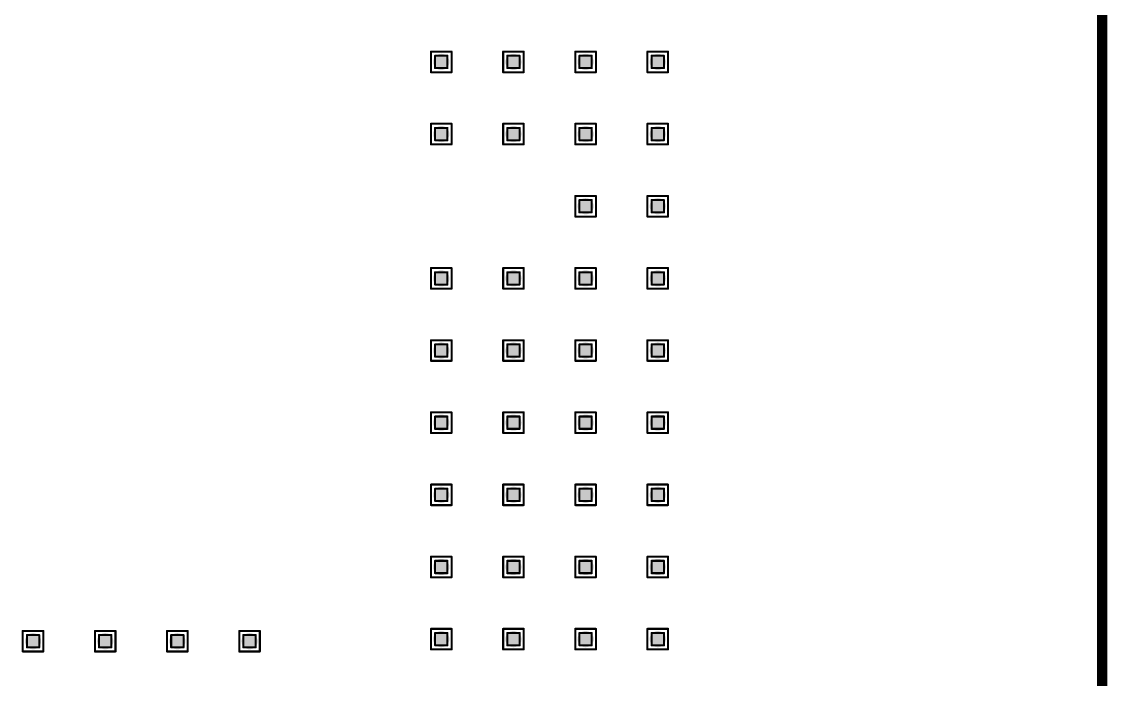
# Model space of a CAD drawing. Header units: millimetres. Extents: x -25 to 478, y -31 to 252.
# Drawn here: x 348.38 to 375.13, y 54.37 to 70.57 of the extents above; entities that cross this region are included whole.
import ezdxf

# ---------------------------------------------------------------- set-up
doc = ezdxf.new("R2010")
doc.units = ezdxf.units.MM
for name, color, linetype in [('DrillDrawing', 1, 'Continuous'), ('Mechanical1', 6, 'Continuous'), ('ViaHoleLayer', 16, 'Continuous')]:
    doc.layers.add(name, color=color, linetype=linetype)

msp = doc.modelspace()

# ---------------------------------------------------------------- hatches: boundary and pattern name
at = {"layer": 'ViaHoleLayer'}
h = msp.add_hatch(color=16, dxfattribs=at)
edge = h.paths.add_edge_path()
edge.add_arc((358.717, 69.582), 0.2, 0, 360)
h = msp.add_hatch(color=16, dxfattribs=at)
edge = h.paths.add_edge_path()
edge.add_arc((360.495, 69.582), 0.2, 0, 360)
h = msp.add_hatch(color=16, dxfattribs=at)
edge = h.paths.add_edge_path()
edge.add_arc((362.273, 69.582), 0.2, 0, 360)
h = msp.add_hatch(color=16, dxfattribs=at)
edge = h.paths.add_edge_path()
edge.add_arc((364.051, 69.582), 0.2, 0, 360)
h = msp.add_hatch(color=16, dxfattribs=at)
edge = h.paths.add_edge_path()
edge.add_arc((358.717, 67.804), 0.2, 0, 360)
h = msp.add_hatch(color=16, dxfattribs=at)
edge = h.paths.add_edge_path()
edge.add_arc((360.495, 67.804), 0.2, 0, 360)
h = msp.add_hatch(color=16, dxfattribs=at)
edge = h.paths.add_edge_path()
edge.add_arc((362.273, 67.804), 0.2, 0, 360)
h = msp.add_hatch(color=16, dxfattribs=at)
edge = h.paths.add_edge_path()
edge.add_arc((364.051, 67.804), 0.2, 0, 360)
h = msp.add_hatch(color=16, dxfattribs=at)
edge = h.paths.add_edge_path()
edge.add_arc((362.273, 66.026), 0.2, 0, 360)
h = msp.add_hatch(color=16, dxfattribs=at)
edge = h.paths.add_edge_path()
edge.add_arc((364.051, 66.026), 0.2, 0, 360)
h = msp.add_hatch(color=16, dxfattribs=at)
edge = h.paths.add_edge_path()
edge.add_arc((358.717, 64.248), 0.2, 0, 360)
h = msp.add_hatch(color=16, dxfattribs=at)
edge = h.paths.add_edge_path()
edge.add_arc((360.495, 64.248), 0.2, 0, 360)
h = msp.add_hatch(color=16, dxfattribs=at)
edge = h.paths.add_edge_path()
edge.add_arc((362.273, 64.248), 0.2, 0, 360)
h = msp.add_hatch(color=16, dxfattribs=at)
edge = h.paths.add_edge_path()
edge.add_arc((364.051, 64.248), 0.2, 0, 360)
h = msp.add_hatch(color=16, dxfattribs=at)
edge = h.paths.add_edge_path()
edge.add_arc((358.717, 62.47), 0.2, 0, 360)
h = msp.add_hatch(color=16, dxfattribs=at)
edge = h.paths.add_edge_path()
edge.add_arc((360.495, 62.47), 0.2, 0, 360)
h = msp.add_hatch(color=16, dxfattribs=at)
edge = h.paths.add_edge_path()
edge.add_arc((362.273, 62.47), 0.2, 0, 360)
h = msp.add_hatch(color=16, dxfattribs=at)
edge = h.paths.add_edge_path()
edge.add_arc((364.051, 62.47), 0.2, 0, 360)
h = msp.add_hatch(color=16, dxfattribs=at)
edge = h.paths.add_edge_path()
edge.add_arc((358.717, 60.692), 0.2, 0, 360)
h = msp.add_hatch(color=16, dxfattribs=at)
edge = h.paths.add_edge_path()
edge.add_arc((360.495, 60.692), 0.2, 0, 360)
h = msp.add_hatch(color=16, dxfattribs=at)
edge = h.paths.add_edge_path()
edge.add_arc((362.273, 60.692), 0.2, 0, 360)
h = msp.add_hatch(color=16, dxfattribs=at)
edge = h.paths.add_edge_path()
edge.add_arc((364.051, 60.692), 0.2, 0, 360)
h = msp.add_hatch(color=16, dxfattribs=at)
edge = h.paths.add_edge_path()
edge.add_arc((358.717, 58.914), 0.2, 0, 360)
h = msp.add_hatch(color=16, dxfattribs=at)
edge = h.paths.add_edge_path()
edge.add_arc((360.495, 58.914), 0.2, 0, 360)
h = msp.add_hatch(color=16, dxfattribs=at)
edge = h.paths.add_edge_path()
edge.add_arc((362.273, 58.914), 0.2, 0, 360)
h = msp.add_hatch(color=16, dxfattribs=at)
edge = h.paths.add_edge_path()
edge.add_arc((364.051, 58.914), 0.2, 0, 360)
h = msp.add_hatch(color=16, dxfattribs=at)
edge = h.paths.add_edge_path()
edge.add_arc((358.717, 57.136), 0.2, 0, 360)
h = msp.add_hatch(color=16, dxfattribs=at)
edge = h.paths.add_edge_path()
edge.add_arc((360.495, 57.136), 0.2, 0, 360)
h = msp.add_hatch(color=16, dxfattribs=at)
edge = h.paths.add_edge_path()
edge.add_arc((362.273, 57.136), 0.2, 0, 360)
h = msp.add_hatch(color=16, dxfattribs=at)
edge = h.paths.add_edge_path()
edge.add_arc((364.051, 57.136), 0.2, 0, 360)
h = msp.add_hatch(color=16, dxfattribs=at)
edge = h.paths.add_edge_path()
edge.add_arc((348.658, 55.307), 0.2, 0, 360)
h = msp.add_hatch(color=16, dxfattribs=at)
edge = h.paths.add_edge_path()
edge.add_arc((350.436, 55.307), 0.2, 0, 360)
h = msp.add_hatch(color=16, dxfattribs=at)
edge = h.paths.add_edge_path()
edge.add_arc((352.214, 55.307), 0.2, 0, 360)
h = msp.add_hatch(color=16, dxfattribs=at)
edge = h.paths.add_edge_path()
edge.add_arc((353.992, 55.307), 0.2, 0, 360)
h = msp.add_hatch(color=16, dxfattribs=at)
edge = h.paths.add_edge_path()
edge.add_arc((358.717, 55.358), 0.2, 0, 360)
h = msp.add_hatch(color=16, dxfattribs=at)
edge = h.paths.add_edge_path()
edge.add_arc((360.495, 55.358), 0.2, 0, 360)
h = msp.add_hatch(color=16, dxfattribs=at)
edge = h.paths.add_edge_path()
edge.add_arc((362.273, 55.358), 0.2, 0, 360)
h = msp.add_hatch(color=16, dxfattribs=at)
edge = h.paths.add_edge_path()
edge.add_arc((364.051, 55.358), 0.2, 0, 360)

# ---------------------------------------------------------------- linework, layer by layer
at = {"layer": 'DrillDrawing', "const_width": 0.0508}
for points in [[(358.463, 69.836), (358.971, 69.836)], [(358.463, 69.328), (358.463, 69.836)], [(358.971, 69.328), (358.971, 69.836)], [(360.241, 69.836), (360.749, 69.836)], [(360.241, 69.328), (360.241, 69.836)], [(360.749, 69.328), (360.749, 69.836)], [(362.019, 69.836), (362.527, 69.836)], [(362.019, 69.328), (362.019, 69.836)], [(362.527, 69.328), (362.527, 69.836)], [(363.797, 69.836), (364.305, 69.836)], [(363.797, 69.328), (363.797, 69.836)], [(364.305, 69.328), (364.305, 69.836)], [(358.564, 69.734), (358.869, 69.734)], [(358.564, 69.43), (358.564, 69.734)], [(358.869, 69.43), (358.869, 69.734)], [(360.342, 69.734), (360.647, 69.734)], [(360.342, 69.43), (360.342, 69.734)], [(360.647, 69.43), (360.647, 69.734)], [(362.12, 69.734), (362.425, 69.734)], [(362.12, 69.43), (362.12, 69.734)], [(362.425, 69.43), (362.425, 69.734)], [(363.898, 69.734), (364.203, 69.734)], [(363.898, 69.43), (363.898, 69.734)], [(364.203, 69.43), (364.203, 69.734)], [(358.463, 69.328), (358.971, 69.328)], [(358.564, 69.43), (358.869, 69.43)], [(360.241, 69.328), (360.749, 69.328)], [(360.342, 69.43), (360.647, 69.43)], [(362.019, 69.328), (362.527, 69.328)], [(362.12, 69.43), (362.425, 69.43)], [(363.797, 69.328), (364.305, 69.328)], [(363.898, 69.43), (364.203, 69.43)], [(358.463, 68.058), (358.971, 68.058)], [(358.463, 67.55), (358.463, 68.058)], [(358.564, 67.956), (358.869, 67.956)], [(358.564, 67.652), (358.564, 67.956)], [(358.869, 67.652), (358.869, 67.956)], [(358.971, 67.55), (358.971, 68.058)], [(360.241, 68.058), (360.749, 68.058)], [(360.241, 67.55), (360.241, 68.058)], [(360.342, 67.956), (360.647, 67.956)], [(360.342, 67.652), (360.342, 67.956)], [(360.647, 67.652), (360.647, 67.956)], [(360.749, 67.55), (360.749, 68.058)], [(362.019, 68.058), (362.527, 68.058)], [(362.019, 67.55), (362.019, 68.058)], [(362.12, 67.956), (362.425, 67.956)], [(362.12, 67.652), (362.12, 67.956)], [(362.425, 67.652), (362.425, 67.956)], [(362.527, 67.55), (362.527, 68.058)], [(363.797, 68.058), (364.305, 68.058)], [(363.797, 67.55), (363.797, 68.058)], [(363.898, 67.956), (364.203, 67.956)], [(363.898, 67.652), (363.898, 67.956)], [(364.203, 67.652), (364.203, 67.956)], [(364.305, 67.55), (364.305, 68.058)], [(358.564, 67.652), (358.869, 67.652)], [(360.342, 67.652), (360.647, 67.652)], [(362.12, 67.652), (362.425, 67.652)], [(363.898, 67.652), (364.203, 67.652)], [(358.463, 67.55), (358.971, 67.55)], [(360.241, 67.55), (360.749, 67.55)], [(362.019, 67.55), (362.527, 67.55)], [(363.797, 67.55), (364.305, 67.55)], [(362.019, 66.28), (362.527, 66.28)], [(362.019, 65.772), (362.019, 66.28)], [(362.12, 66.178), (362.425, 66.178)], [(362.12, 65.874), (362.12, 66.178)], [(362.425, 65.874), (362.425, 66.178)], [(362.527, 65.772), (362.527, 66.28)], [(363.797, 66.28), (364.305, 66.28)], [(363.797, 65.772), (363.797, 66.28)], [(363.898, 66.178), (364.203, 66.178)], [(363.898, 65.874), (363.898, 66.178)], [(364.203, 65.874), (364.203, 66.178)], [(364.305, 65.772), (364.305, 66.28)], [(362.12, 65.874), (362.425, 65.874)], [(363.898, 65.874), (364.203, 65.874)], [(362.019, 65.772), (362.527, 65.772)], [(363.797, 65.772), (364.305, 65.772)], [(358.463, 64.502), (358.971, 64.502)], [(358.463, 63.994), (358.463, 64.502)], [(358.971, 63.994), (358.971, 64.502)], [(360.241, 64.502), (360.749, 64.502)], [(360.241, 63.994), (360.241, 64.502)], [(360.749, 63.994), (360.749, 64.502)], [(362.019, 64.502), (362.527, 64.502)], [(362.019, 63.994), (362.019, 64.502)], [(362.527, 63.994), (362.527, 64.502)], [(363.797, 64.502), (364.305, 64.502)], [(363.797, 63.994), (363.797, 64.502)], [(364.305, 63.994), (364.305, 64.502)], [(358.564, 64.4), (358.869, 64.4)], [(358.564, 64.096), (358.564, 64.4)], [(358.869, 64.096), (358.869, 64.4)], [(360.342, 64.4), (360.647, 64.4)], [(360.342, 64.096), (360.342, 64.4)], [(360.647, 64.096), (360.647, 64.4)], [(362.12, 64.4), (362.425, 64.4)], [(362.12, 64.096), (362.12, 64.4)], [(362.425, 64.096), (362.425, 64.4)], [(363.898, 64.4), (364.203, 64.4)], [(363.898, 64.096), (363.898, 64.4)], [(364.203, 64.096), (364.203, 64.4)], [(358.463, 63.994), (358.971, 63.994)], [(358.564, 64.096), (358.869, 64.096)], [(360.241, 63.994), (360.749, 63.994)], [(360.342, 64.096), (360.647, 64.096)], [(362.019, 63.994), (362.527, 63.994)], [(362.12, 64.096), (362.425, 64.096)], [(363.797, 63.994), (364.305, 63.994)], [(363.898, 64.096), (364.203, 64.096)], [(358.463, 62.724), (358.971, 62.724)], [(358.463, 62.216), (358.463, 62.724)], [(358.564, 62.622), (358.869, 62.622)], [(358.564, 62.318), (358.564, 62.622)], [(358.869, 62.318), (358.869, 62.622)], [(358.971, 62.216), (358.971, 62.724)], [(360.241, 62.724), (360.749, 62.724)], [(360.241, 62.216), (360.241, 62.724)], [(360.342, 62.622), (360.647, 62.622)], [(360.342, 62.318), (360.342, 62.622)], [(360.647, 62.318), (360.647, 62.622)], [(360.749, 62.216), (360.749, 62.724)], [(362.019, 62.724), (362.527, 62.724)], [(362.019, 62.216), (362.019, 62.724)], [(362.12, 62.622), (362.425, 62.622)], [(362.12, 62.318), (362.12, 62.622)], [(362.425, 62.318), (362.425, 62.622)], [(362.527, 62.216), (362.527, 62.724)], [(363.797, 62.724), (364.305, 62.724)], [(363.797, 62.216), (363.797, 62.724)], [(363.898, 62.622), (364.203, 62.622)], [(363.898, 62.318), (363.898, 62.622)], [(364.203, 62.318), (364.203, 62.622)], [(364.305, 62.216), (364.305, 62.724)], [(358.564, 62.318), (358.869, 62.318)], [(360.342, 62.318), (360.647, 62.318)], [(362.12, 62.318), (362.425, 62.318)], [(363.898, 62.318), (364.203, 62.318)], [(358.463, 62.216), (358.971, 62.216)], [(360.241, 62.216), (360.749, 62.216)], [(362.019, 62.216), (362.527, 62.216)], [(363.797, 62.216), (364.305, 62.216)], [(358.463, 60.946), (358.971, 60.946)], [(358.463, 60.438), (358.463, 60.946)], [(358.564, 60.844), (358.869, 60.844)], [(358.564, 60.54), (358.564, 60.844)], [(358.869, 60.54), (358.869, 60.844)], [(358.971, 60.438), (358.971, 60.946)], [(360.241, 60.946), (360.749, 60.946)], [(360.241, 60.438), (360.241, 60.946)], [(360.342, 60.844), (360.647, 60.844)], [(360.342, 60.54), (360.342, 60.844)], [(360.647, 60.54), (360.647, 60.844)], [(360.749, 60.438), (360.749, 60.946)], [(362.019, 60.946), (362.527, 60.946)], [(362.019, 60.438), (362.019, 60.946)], [(362.12, 60.844), (362.425, 60.844)], [(362.12, 60.54), (362.12, 60.844)], [(362.425, 60.54), (362.425, 60.844)], [(362.527, 60.438), (362.527, 60.946)], [(363.797, 60.946), (364.305, 60.946)], [(363.797, 60.438), (363.797, 60.946)], [(363.898, 60.844), (364.203, 60.844)], [(363.898, 60.54), (363.898, 60.844)], [(364.203, 60.54), (364.203, 60.844)], [(364.305, 60.438), (364.305, 60.946)], [(358.463, 60.438), (358.971, 60.438)], [(358.564, 60.54), (358.869, 60.54)], [(360.241, 60.438), (360.749, 60.438)], [(360.342, 60.54), (360.647, 60.54)], [(362.019, 60.438), (362.527, 60.438)], [(362.12, 60.54), (362.425, 60.54)], [(363.797, 60.438), (364.305, 60.438)], [(363.898, 60.54), (364.203, 60.54)], [(358.463, 59.168), (358.971, 59.168)], [(358.463, 58.66), (358.463, 59.168)], [(358.971, 58.66), (358.971, 59.168)], [(360.241, 59.168), (360.749, 59.168)], [(360.241, 58.66), (360.241, 59.168)], [(360.749, 58.66), (360.749, 59.168)], [(362.019, 59.168), (362.527, 59.168)], [(362.019, 58.66), (362.019, 59.168)], [(362.527, 58.66), (362.527, 59.168)], [(363.797, 59.168), (364.305, 59.168)], [(363.797, 58.66), (363.797, 59.168)], [(364.305, 58.66), (364.305, 59.168)], [(358.564, 59.066), (358.869, 59.066)], [(358.564, 58.762), (358.564, 59.066)], [(358.869, 58.762), (358.869, 59.066)], [(360.342, 59.066), (360.647, 59.066)], [(360.342, 58.762), (360.342, 59.066)], [(360.647, 58.762), (360.647, 59.066)], [(362.12, 59.066), (362.425, 59.066)], [(362.12, 58.762), (362.12, 59.066)], [(362.425, 58.762), (362.425, 59.066)], [(363.898, 59.066), (364.203, 59.066)], [(363.898, 58.762), (363.898, 59.066)], [(364.203, 58.762), (364.203, 59.066)], [(358.463, 58.66), (358.971, 58.66)], [(358.564, 58.762), (358.869, 58.762)], [(360.241, 58.66), (360.749, 58.66)], [(360.342, 58.762), (360.647, 58.762)], [(362.019, 58.66), (362.527, 58.66)], [(362.12, 58.762), (362.425, 58.762)], [(363.797, 58.66), (364.305, 58.66)], [(363.898, 58.762), (364.203, 58.762)], [(358.463, 57.39), (358.971, 57.39)], [(358.463, 56.882), (358.463, 57.39)], [(358.564, 57.288), (358.869, 57.288)], [(358.564, 56.984), (358.564, 57.288)], [(358.869, 56.984), (358.869, 57.288)], [(358.971, 56.882), (358.971, 57.39)], [(360.241, 57.39), (360.749, 57.39)], [(360.241, 56.882), (360.241, 57.39)], [(360.342, 57.288), (360.647, 57.288)], [(360.342, 56.984), (360.342, 57.288)], [(360.647, 56.984), (360.647, 57.288)], [(360.749, 56.882), (360.749, 57.39)], [(362.019, 57.39), (362.527, 57.39)], [(362.019, 56.882), (362.019, 57.39)], [(362.12, 57.288), (362.425, 57.288)], [(362.12, 56.984), (362.12, 57.288)], [(362.425, 56.984), (362.425, 57.288)], [(362.527, 56.882), (362.527, 57.39)], [(363.797, 57.39), (364.305, 57.39)], [(363.797, 56.882), (363.797, 57.39)], [(363.898, 57.288), (364.203, 57.288)], [(363.898, 56.984), (363.898, 57.288)], [(364.203, 56.984), (364.203, 57.288)], [(364.305, 56.882), (364.305, 57.39)], [(358.564, 56.984), (358.869, 56.984)], [(360.342, 56.984), (360.647, 56.984)], [(362.12, 56.984), (362.425, 56.984)], [(363.898, 56.984), (364.203, 56.984)], [(358.463, 56.882), (358.971, 56.882)], [(360.241, 56.882), (360.749, 56.882)], [(362.019, 56.882), (362.527, 56.882)], [(363.797, 56.882), (364.305, 56.882)], [(358.463, 55.612), (358.971, 55.612)], [(358.463, 55.104), (358.463, 55.612)], [(358.971, 55.104), (358.971, 55.612)], [(360.241, 55.612), (360.749, 55.612)], [(360.241, 55.104), (360.241, 55.612)], [(360.749, 55.104), (360.749, 55.612)], [(362.019, 55.612), (362.527, 55.612)], [(362.019, 55.104), (362.019, 55.612)], [(362.527, 55.104), (362.527, 55.612)], [(363.797, 55.612), (364.305, 55.612)], [(363.797, 55.104), (363.797, 55.612)], [(364.305, 55.104), (364.305, 55.612)], [(348.404, 55.561), (348.912, 55.561)], [(348.404, 55.053), (348.404, 55.561)], [(348.506, 55.46), (348.811, 55.46)], [(348.506, 55.155), (348.506, 55.46)], [(348.811, 55.155), (348.811, 55.46)], [(348.912, 55.053), (348.912, 55.561)], [(350.182, 55.561), (350.69, 55.561)], [(350.182, 55.053), (350.182, 55.561)], [(350.284, 55.46), (350.589, 55.46)], [(350.284, 55.155), (350.284, 55.46)], [(350.589, 55.155), (350.589, 55.46)], [(350.69, 55.053), (350.69, 55.561)], [(351.96, 55.561), (352.468, 55.561)], [(351.96, 55.053), (351.96, 55.561)], [(352.062, 55.46), (352.367, 55.46)], [(352.062, 55.155), (352.062, 55.46)], [(352.367, 55.155), (352.367, 55.46)], [(352.468, 55.053), (352.468, 55.561)], [(353.738, 55.561), (354.246, 55.561)], [(353.738, 55.053), (353.738, 55.561)], [(353.84, 55.46), (354.145, 55.46)], [(353.84, 55.155), (353.84, 55.46)], [(354.145, 55.155), (354.145, 55.46)], [(354.246, 55.053), (354.246, 55.561)], [(358.564, 55.51), (358.869, 55.51)], [(358.564, 55.206), (358.564, 55.51)], [(358.869, 55.206), (358.869, 55.51)], [(360.342, 55.51), (360.647, 55.51)], [(360.342, 55.206), (360.342, 55.51)], [(360.647, 55.206), (360.647, 55.51)], [(362.12, 55.51), (362.425, 55.51)], [(362.12, 55.206), (362.12, 55.51)], [(362.425, 55.206), (362.425, 55.51)], [(363.898, 55.51), (364.203, 55.51)], [(363.898, 55.206), (363.898, 55.51)], [(364.203, 55.206), (364.203, 55.51)], [(348.506, 55.155), (348.811, 55.155)], [(350.284, 55.155), (350.589, 55.155)], [(352.062, 55.155), (352.367, 55.155)], [(353.84, 55.155), (354.145, 55.155)], [(358.463, 55.104), (358.971, 55.104)], [(358.564, 55.206), (358.869, 55.206)], [(360.241, 55.104), (360.749, 55.104)], [(360.342, 55.206), (360.647, 55.206)], [(362.019, 55.104), (362.527, 55.104)], [(362.12, 55.206), (362.425, 55.206)], [(363.797, 55.104), (364.305, 55.104)], [(363.898, 55.206), (364.203, 55.206)], [(348.404, 55.053), (348.912, 55.053)], [(350.182, 55.053), (350.69, 55.053)], [(351.96, 55.053), (352.468, 55.053)], [(353.738, 55.053), (354.246, 55.053)]]:
    msp.add_lwpolyline(points, dxfattribs=at)
at = {"layer": 'DrillDrawing', "const_width": 0.0254}
for points in [[(358.45, 69.836, 1), (358.475, 69.836, 1)], [(358.45, 69.836, 1), (358.475, 69.836, 1)], [(358.958, 69.836, 1), (358.983, 69.836, 1)], [(358.958, 69.836, 1), (358.983, 69.836, 1)], [(360.228, 69.836, 1), (360.253, 69.836, 1)], [(360.228, 69.836, 1), (360.253, 69.836, 1)], [(360.736, 69.836, 1), (360.761, 69.836, 1)], [(360.736, 69.836, 1), (360.761, 69.836, 1)], [(362.006, 69.836, 1), (362.031, 69.836, 1)], [(362.006, 69.836, 1), (362.031, 69.836, 1)], [(362.514, 69.836, 1), (362.539, 69.836, 1)], [(362.514, 69.836, 1), (362.539, 69.836, 1)], [(363.784, 69.836, 1), (363.809, 69.836, 1)], [(363.784, 69.836, 1), (363.809, 69.836, 1)], [(364.292, 69.836, 1), (364.317, 69.836, 1)], [(364.292, 69.836, 1), (364.317, 69.836, 1)], [(358.552, 69.734, 1), (358.577, 69.734, 1)], [(358.552, 69.734, 1), (358.577, 69.734, 1)], [(358.856, 69.734, 1), (358.882, 69.734, 1)], [(358.856, 69.734, 1), (358.882, 69.734, 1)], [(360.33, 69.734, 1), (360.355, 69.734, 1)], [(360.33, 69.734, 1), (360.355, 69.734, 1)], [(360.634, 69.734, 1), (360.66, 69.734, 1)], [(360.634, 69.734, 1), (360.66, 69.734, 1)], [(362.108, 69.734, 1), (362.133, 69.734, 1)], [(362.108, 69.734, 1), (362.133, 69.734, 1)], [(362.412, 69.734, 1), (362.438, 69.734, 1)], [(362.412, 69.734, 1), (362.438, 69.734, 1)], [(363.886, 69.734, 1), (363.911, 69.734, 1)], [(363.886, 69.734, 1), (363.911, 69.734, 1)], [(364.19, 69.734, 1), (364.216, 69.734, 1)], [(364.19, 69.734, 1), (364.216, 69.734, 1)], [(358.45, 69.328, 1), (358.475, 69.328, 1)], [(358.45, 69.328, 1), (358.475, 69.328, 1)], [(358.552, 69.43, 1), (358.577, 69.43, 1)], [(358.552, 69.43, 1), (358.577, 69.43, 1)], [(358.856, 69.43, 1), (358.882, 69.43, 1)], [(358.856, 69.43, 1), (358.882, 69.43, 1)], [(358.958, 69.328, 1), (358.983, 69.328, 1)], [(358.958, 69.328, 1), (358.983, 69.328, 1)], [(360.228, 69.328, 1), (360.253, 69.328, 1)], [(360.228, 69.328, 1), (360.253, 69.328, 1)], [(360.33, 69.43, 1), (360.355, 69.43, 1)], [(360.33, 69.43, 1), (360.355, 69.43, 1)], [(360.634, 69.43, 1), (360.66, 69.43, 1)], [(360.634, 69.43, 1), (360.66, 69.43, 1)], [(360.736, 69.328, 1), (360.761, 69.328, 1)], [(360.736, 69.328, 1), (360.761, 69.328, 1)], [(362.006, 69.328, 1), (362.031, 69.328, 1)], [(362.006, 69.328, 1), (362.031, 69.328, 1)], [(362.108, 69.43, 1), (362.133, 69.43, 1)], [(362.108, 69.43, 1), (362.133, 69.43, 1)], [(362.412, 69.43, 1), (362.438, 69.43, 1)], [(362.412, 69.43, 1), (362.438, 69.43, 1)], [(362.514, 69.328, 1), (362.539, 69.328, 1)], [(362.514, 69.328, 1), (362.539, 69.328, 1)], [(363.784, 69.328, 1), (363.809, 69.328, 1)], [(363.784, 69.328, 1), (363.809, 69.328, 1)], [(363.886, 69.43, 1), (363.911, 69.43, 1)], [(363.886, 69.43, 1), (363.911, 69.43, 1)], [(364.19, 69.43, 1), (364.216, 69.43, 1)], [(364.19, 69.43, 1), (364.216, 69.43, 1)], [(364.292, 69.328, 1), (364.317, 69.328, 1)], [(364.292, 69.328, 1), (364.317, 69.328, 1)], [(358.45, 68.058, 1), (358.475, 68.058, 1)], [(358.45, 68.058, 1), (358.475, 68.058, 1)], [(358.552, 67.956, 1), (358.577, 67.956, 1)], [(358.552, 67.956, 1), (358.577, 67.956, 1)], [(358.856, 67.956, 1), (358.882, 67.956, 1)], [(358.856, 67.956, 1), (358.882, 67.956, 1)], [(358.958, 68.058, 1), (358.983, 68.058, 1)], [(358.958, 68.058, 1), (358.983, 68.058, 1)], [(360.228, 68.058, 1), (360.253, 68.058, 1)], [(360.228, 68.058, 1), (360.253, 68.058, 1)], [(360.33, 67.956, 1), (360.355, 67.956, 1)], [(360.33, 67.956, 1), (360.355, 67.956, 1)], [(360.634, 67.956, 1), (360.66, 67.956, 1)], [(360.634, 67.956, 1), (360.66, 67.956, 1)], [(360.736, 68.058, 1), (360.761, 68.058, 1)], [(360.736, 68.058, 1), (360.761, 68.058, 1)], [(362.006, 68.058, 1), (362.031, 68.058, 1)], [(362.006, 68.058, 1), (362.031, 68.058, 1)], [(362.108, 67.956, 1), (362.133, 67.956, 1)], [(362.108, 67.956, 1), (362.133, 67.956, 1)], [(362.412, 67.956, 1), (362.438, 67.956, 1)], [(362.412, 67.956, 1), (362.438, 67.956, 1)], [(362.514, 68.058, 1), (362.539, 68.058, 1)], [(362.514, 68.058, 1), (362.539, 68.058, 1)], [(363.784, 68.058, 1), (363.809, 68.058, 1)], [(363.784, 68.058, 1), (363.809, 68.058, 1)], [(363.886, 67.956, 1), (363.911, 67.956, 1)], [(363.886, 67.956, 1), (363.911, 67.956, 1)], [(364.19, 67.956, 1), (364.216, 67.956, 1)], [(364.19, 67.956, 1), (364.216, 67.956, 1)], [(364.292, 68.058, 1), (364.317, 68.058, 1)], [(364.292, 68.058, 1), (364.317, 68.058, 1)], [(358.552, 67.652, 1), (358.577, 67.652, 1)], [(358.552, 67.652, 1), (358.577, 67.652, 1)], [(358.856, 67.652, 1), (358.882, 67.652, 1)], [(358.856, 67.652, 1), (358.882, 67.652, 1)], [(360.33, 67.652, 1), (360.355, 67.652, 1)], [(360.33, 67.652, 1), (360.355, 67.652, 1)], [(360.634, 67.652, 1), (360.66, 67.652, 1)], [(360.634, 67.652, 1), (360.66, 67.652, 1)], [(362.108, 67.652, 1), (362.133, 67.652, 1)], [(362.108, 67.652, 1), (362.133, 67.652, 1)], [(362.412, 67.652, 1), (362.438, 67.652, 1)], [(362.412, 67.652, 1), (362.438, 67.652, 1)], [(363.886, 67.652, 1), (363.911, 67.652, 1)], [(363.886, 67.652, 1), (363.911, 67.652, 1)], [(364.19, 67.652, 1), (364.216, 67.652, 1)], [(364.19, 67.652, 1), (364.216, 67.652, 1)], [(358.45, 67.55, 1), (358.475, 67.55, 1)], [(358.45, 67.55, 1), (358.475, 67.55, 1)], [(358.958, 67.55, 1), (358.983, 67.55, 1)], [(358.958, 67.55, 1), (358.983, 67.55, 1)], [(360.228, 67.55, 1), (360.253, 67.55, 1)], [(360.228, 67.55, 1), (360.253, 67.55, 1)], [(360.736, 67.55, 1), (360.761, 67.55, 1)], [(360.736, 67.55, 1), (360.761, 67.55, 1)], [(362.006, 67.55, 1), (362.031, 67.55, 1)], [(362.006, 67.55, 1), (362.031, 67.55, 1)], [(362.514, 67.55, 1), (362.539, 67.55, 1)], [(362.514, 67.55, 1), (362.539, 67.55, 1)], [(363.784, 67.55, 1), (363.809, 67.55, 1)], [(363.784, 67.55, 1), (363.809, 67.55, 1)], [(364.292, 67.55, 1), (364.317, 67.55, 1)], [(364.292, 67.55, 1), (364.317, 67.55, 1)], [(362.006, 66.28, 1), (362.031, 66.28, 1)], [(362.006, 66.28, 1), (362.031, 66.28, 1)], [(362.108, 66.178, 1), (362.133, 66.178, 1)], [(362.108, 66.178, 1), (362.133, 66.178, 1)], [(362.412, 66.178, 1), (362.438, 66.178, 1)], [(362.412, 66.178, 1), (362.438, 66.178, 1)], [(362.514, 66.28, 1), (362.539, 66.28, 1)], [(362.514, 66.28, 1), (362.539, 66.28, 1)], [(363.784, 66.28, 1), (363.809, 66.28, 1)], [(363.784, 66.28, 1), (363.809, 66.28, 1)], [(363.886, 66.178, 1), (363.911, 66.178, 1)], [(363.886, 66.178, 1), (363.911, 66.178, 1)], [(364.19, 66.178, 1), (364.216, 66.178, 1)], [(364.19, 66.178, 1), (364.216, 66.178, 1)], [(364.292, 66.28, 1), (364.317, 66.28, 1)], [(364.292, 66.28, 1), (364.317, 66.28, 1)], [(362.108, 65.874, 1), (362.133, 65.874, 1)], [(362.108, 65.874, 1), (362.133, 65.874, 1)], [(362.412, 65.874, 1), (362.438, 65.874, 1)], [(362.412, 65.874, 1), (362.438, 65.874, 1)], [(363.886, 65.874, 1), (363.911, 65.874, 1)], [(363.886, 65.874, 1), (363.911, 65.874, 1)], [(364.19, 65.874, 1), (364.216, 65.874, 1)], [(364.19, 65.874, 1), (364.216, 65.874, 1)], [(362.006, 65.772, 1), (362.031, 65.772, 1)], [(362.006, 65.772, 1), (362.031, 65.772, 1)], [(362.514, 65.772, 1), (362.539, 65.772, 1)], [(362.514, 65.772, 1), (362.539, 65.772, 1)], [(363.784, 65.772, 1), (363.809, 65.772, 1)], [(363.784, 65.772, 1), (363.809, 65.772, 1)], [(364.292, 65.772, 1), (364.317, 65.772, 1)], [(364.292, 65.772, 1), (364.317, 65.772, 1)], [(358.45, 64.502, 1), (358.475, 64.502, 1)], [(358.45, 64.502, 1), (358.475, 64.502, 1)], [(358.958, 64.502, 1), (358.983, 64.502, 1)], [(358.958, 64.502, 1), (358.983, 64.502, 1)], [(360.228, 64.502, 1), (360.253, 64.502, 1)], [(360.228, 64.502, 1), (360.253, 64.502, 1)], [(360.736, 64.502, 1), (360.761, 64.502, 1)], [(360.736, 64.502, 1), (360.761, 64.502, 1)], [(362.006, 64.502, 1), (362.031, 64.502, 1)], [(362.006, 64.502, 1), (362.031, 64.502, 1)], [(362.514, 64.502, 1), (362.539, 64.502, 1)], [(362.514, 64.502, 1), (362.539, 64.502, 1)], [(363.784, 64.502, 1), (363.809, 64.502, 1)], [(363.784, 64.502, 1), (363.809, 64.502, 1)], [(364.292, 64.502, 1), (364.317, 64.502, 1)], [(364.292, 64.502, 1), (364.317, 64.502, 1)], [(358.552, 64.4, 1), (358.577, 64.4, 1)], [(358.552, 64.4, 1), (358.577, 64.4, 1)], [(358.856, 64.4, 1), (358.882, 64.4, 1)], [(358.856, 64.4, 1), (358.882, 64.4, 1)], [(360.33, 64.4, 1), (360.355, 64.4, 1)], [(360.33, 64.4, 1), (360.355, 64.4, 1)], [(360.634, 64.4, 1), (360.66, 64.4, 1)], [(360.634, 64.4, 1), (360.66, 64.4, 1)], [(362.108, 64.4, 1), (362.133, 64.4, 1)], [(362.108, 64.4, 1), (362.133, 64.4, 1)], [(362.412, 64.4, 1), (362.438, 64.4, 1)], [(362.412, 64.4, 1), (362.438, 64.4, 1)], [(363.886, 64.4, 1), (363.911, 64.4, 1)], [(363.886, 64.4, 1), (363.911, 64.4, 1)], [(364.19, 64.4, 1), (364.216, 64.4, 1)], [(364.19, 64.4, 1), (364.216, 64.4, 1)], [(358.45, 63.994, 1), (358.475, 63.994, 1)], [(358.45, 63.994, 1), (358.475, 63.994, 1)], [(358.552, 64.096, 1), (358.577, 64.096, 1)], [(358.552, 64.096, 1), (358.577, 64.096, 1)], [(358.856, 64.096, 1), (358.882, 64.096, 1)], [(358.856, 64.096, 1), (358.882, 64.096, 1)], [(358.958, 63.994, 1), (358.983, 63.994, 1)], [(358.958, 63.994, 1), (358.983, 63.994, 1)], [(360.228, 63.994, 1), (360.253, 63.994, 1)], [(360.228, 63.994, 1), (360.253, 63.994, 1)], [(360.33, 64.096, 1), (360.355, 64.096, 1)], [(360.33, 64.096, 1), (360.355, 64.096, 1)], [(360.634, 64.096, 1), (360.66, 64.096, 1)], [(360.634, 64.096, 1), (360.66, 64.096, 1)], [(360.736, 63.994, 1), (360.761, 63.994, 1)], [(360.736, 63.994, 1), (360.761, 63.994, 1)], [(362.006, 63.994, 1), (362.031, 63.994, 1)], [(362.006, 63.994, 1), (362.031, 63.994, 1)], [(362.108, 64.096, 1), (362.133, 64.096, 1)], [(362.108, 64.096, 1), (362.133, 64.096, 1)], [(362.412, 64.096, 1), (362.438, 64.096, 1)], [(362.412, 64.096, 1), (362.438, 64.096, 1)], [(362.514, 63.994, 1), (362.539, 63.994, 1)], [(362.514, 63.994, 1), (362.539, 63.994, 1)], [(363.784, 63.994, 1), (363.809, 63.994, 1)], [(363.784, 63.994, 1), (363.809, 63.994, 1)], [(363.886, 64.096, 1), (363.911, 64.096, 1)], [(363.886, 64.096, 1), (363.911, 64.096, 1)], [(364.19, 64.096, 1), (364.216, 64.096, 1)], [(364.19, 64.096, 1), (364.216, 64.096, 1)], [(364.292, 63.994, 1), (364.317, 63.994, 1)], [(364.292, 63.994, 1), (364.317, 63.994, 1)], [(358.45, 62.724, 1), (358.475, 62.724, 1)], [(358.45, 62.724, 1), (358.475, 62.724, 1)], [(358.552, 62.622, 1), (358.577, 62.622, 1)], [(358.552, 62.622, 1), (358.577, 62.622, 1)], [(358.856, 62.622, 1), (358.882, 62.622, 1)], [(358.856, 62.622, 1), (358.882, 62.622, 1)], [(358.958, 62.724, 1), (358.983, 62.724, 1)], [(358.958, 62.724, 1), (358.983, 62.724, 1)], [(360.228, 62.724, 1), (360.253, 62.724, 1)], [(360.228, 62.724, 1), (360.253, 62.724, 1)], [(360.33, 62.622, 1), (360.355, 62.622, 1)], [(360.33, 62.622, 1), (360.355, 62.622, 1)], [(360.634, 62.622, 1), (360.66, 62.622, 1)], [(360.634, 62.622, 1), (360.66, 62.622, 1)], [(360.736, 62.724, 1), (360.761, 62.724, 1)], [(360.736, 62.724, 1), (360.761, 62.724, 1)], [(362.006, 62.724, 1), (362.031, 62.724, 1)], [(362.006, 62.724, 1), (362.031, 62.724, 1)], [(362.108, 62.622, 1), (362.133, 62.622, 1)], [(362.108, 62.622, 1), (362.133, 62.622, 1)], [(362.412, 62.622, 1), (362.438, 62.622, 1)], [(362.412, 62.622, 1), (362.438, 62.622, 1)], [(362.514, 62.724, 1), (362.539, 62.724, 1)], [(362.514, 62.724, 1), (362.539, 62.724, 1)], [(363.784, 62.724, 1), (363.809, 62.724, 1)], [(363.784, 62.724, 1), (363.809, 62.724, 1)], [(363.886, 62.622, 1), (363.911, 62.622, 1)], [(363.886, 62.622, 1), (363.911, 62.622, 1)], [(364.19, 62.622, 1), (364.216, 62.622, 1)], [(364.19, 62.622, 1), (364.216, 62.622, 1)], [(364.292, 62.724, 1), (364.317, 62.724, 1)], [(364.292, 62.724, 1), (364.317, 62.724, 1)], [(358.552, 62.318, 1), (358.577, 62.318, 1)], [(358.552, 62.318, 1), (358.577, 62.318, 1)], [(358.856, 62.318, 1), (358.882, 62.318, 1)], [(358.856, 62.318, 1), (358.882, 62.318, 1)], [(360.33, 62.318, 1), (360.355, 62.318, 1)], [(360.33, 62.318, 1), (360.355, 62.318, 1)], [(360.634, 62.318, 1), (360.66, 62.318, 1)], [(360.634, 62.318, 1), (360.66, 62.318, 1)], [(362.108, 62.318, 1), (362.133, 62.318, 1)], [(362.108, 62.318, 1), (362.133, 62.318, 1)], [(362.412, 62.318, 1), (362.438, 62.318, 1)], [(362.412, 62.318, 1), (362.438, 62.318, 1)], [(363.886, 62.318, 1), (363.911, 62.318, 1)], [(363.886, 62.318, 1), (363.911, 62.318, 1)], [(364.19, 62.318, 1), (364.216, 62.318, 1)], [(364.19, 62.318, 1), (364.216, 62.318, 1)], [(358.45, 62.216, 1), (358.475, 62.216, 1)], [(358.45, 62.216, 1), (358.475, 62.216, 1)], [(358.958, 62.216, 1), (358.983, 62.216, 1)], [(358.958, 62.216, 1), (358.983, 62.216, 1)], [(360.228, 62.216, 1), (360.253, 62.216, 1)], [(360.228, 62.216, 1), (360.253, 62.216, 1)], [(360.736, 62.216, 1), (360.761, 62.216, 1)], [(360.736, 62.216, 1), (360.761, 62.216, 1)], [(362.006, 62.216, 1), (362.031, 62.216, 1)], [(362.006, 62.216, 1), (362.031, 62.216, 1)], [(362.514, 62.216, 1), (362.539, 62.216, 1)], [(362.514, 62.216, 1), (362.539, 62.216, 1)], [(363.784, 62.216, 1), (363.809, 62.216, 1)], [(363.784, 62.216, 1), (363.809, 62.216, 1)], [(364.292, 62.216, 1), (364.317, 62.216, 1)], [(364.292, 62.216, 1), (364.317, 62.216, 1)], [(358.45, 60.946, 1), (358.475, 60.946, 1)], [(358.45, 60.946, 1), (358.475, 60.946, 1)], [(358.552, 60.844, 1), (358.577, 60.844, 1)], [(358.552, 60.844, 1), (358.577, 60.844, 1)], [(358.856, 60.844, 1), (358.882, 60.844, 1)], [(358.856, 60.844, 1), (358.882, 60.844, 1)], [(358.958, 60.946, 1), (358.983, 60.946, 1)], [(358.958, 60.946, 1), (358.983, 60.946, 1)], [(360.228, 60.946, 1), (360.253, 60.946, 1)], [(360.228, 60.946, 1), (360.253, 60.946, 1)], [(360.33, 60.844, 1), (360.355, 60.844, 1)], [(360.33, 60.844, 1), (360.355, 60.844, 1)], [(360.634, 60.844, 1), (360.66, 60.844, 1)], [(360.634, 60.844, 1), (360.66, 60.844, 1)], [(360.736, 60.946, 1), (360.761, 60.946, 1)], [(360.736, 60.946, 1), (360.761, 60.946, 1)], [(362.006, 60.946, 1), (362.031, 60.946, 1)], [(362.006, 60.946, 1), (362.031, 60.946, 1)], [(362.108, 60.844, 1), (362.133, 60.844, 1)], [(362.108, 60.844, 1), (362.133, 60.844, 1)], [(362.412, 60.844, 1), (362.438, 60.844, 1)], [(362.412, 60.844, 1), (362.438, 60.844, 1)], [(362.514, 60.946, 1), (362.539, 60.946, 1)], [(362.514, 60.946, 1), (362.539, 60.946, 1)], [(363.784, 60.946, 1), (363.809, 60.946, 1)], [(363.784, 60.946, 1), (363.809, 60.946, 1)], [(363.886, 60.844, 1), (363.911, 60.844, 1)], [(363.886, 60.844, 1), (363.911, 60.844, 1)], [(364.19, 60.844, 1), (364.216, 60.844, 1)], [(364.19, 60.844, 1), (364.216, 60.844, 1)], [(364.292, 60.946, 1), (364.317, 60.946, 1)], [(364.292, 60.946, 1), (364.317, 60.946, 1)], [(358.45, 60.438, 1), (358.475, 60.438, 1)], [(358.45, 60.438, 1), (358.475, 60.438, 1)], [(358.552, 60.54, 1), (358.577, 60.54, 1)], [(358.552, 60.54, 1), (358.577, 60.54, 1)], [(358.856, 60.54, 1), (358.882, 60.54, 1)], [(358.856, 60.54, 1), (358.882, 60.54, 1)], [(358.958, 60.438, 1), (358.983, 60.438, 1)], [(358.958, 60.438, 1), (358.983, 60.438, 1)], [(360.228, 60.438, 1), (360.253, 60.438, 1)], [(360.228, 60.438, 1), (360.253, 60.438, 1)], [(360.33, 60.54, 1), (360.355, 60.54, 1)], [(360.33, 60.54, 1), (360.355, 60.54, 1)], [(360.634, 60.54, 1), (360.66, 60.54, 1)], [(360.634, 60.54, 1), (360.66, 60.54, 1)], [(360.736, 60.438, 1), (360.761, 60.438, 1)], [(360.736, 60.438, 1), (360.761, 60.438, 1)], [(362.006, 60.438, 1), (362.031, 60.438, 1)], [(362.006, 60.438, 1), (362.031, 60.438, 1)], [(362.108, 60.54, 1), (362.133, 60.54, 1)], [(362.108, 60.54, 1), (362.133, 60.54, 1)], [(362.412, 60.54, 1), (362.438, 60.54, 1)], [(362.412, 60.54, 1), (362.438, 60.54, 1)], [(362.514, 60.438, 1), (362.539, 60.438, 1)], [(362.514, 60.438, 1), (362.539, 60.438, 1)], [(363.784, 60.438, 1), (363.809, 60.438, 1)], [(363.784, 60.438, 1), (363.809, 60.438, 1)], [(363.886, 60.54, 1), (363.911, 60.54, 1)], [(363.886, 60.54, 1), (363.911, 60.54, 1)], [(364.19, 60.54, 1), (364.216, 60.54, 1)], [(364.19, 60.54, 1), (364.216, 60.54, 1)], [(364.292, 60.438, 1), (364.317, 60.438, 1)], [(364.292, 60.438, 1), (364.317, 60.438, 1)], [(358.45, 59.168, 1), (358.475, 59.168, 1)], [(358.45, 59.168, 1), (358.475, 59.168, 1)], [(358.958, 59.168, 1), (358.983, 59.168, 1)], [(358.958, 59.168, 1), (358.983, 59.168, 1)], [(360.228, 59.168, 1), (360.253, 59.168, 1)], [(360.228, 59.168, 1), (360.253, 59.168, 1)], [(360.736, 59.168, 1), (360.761, 59.168, 1)], [(360.736, 59.168, 1), (360.761, 59.168, 1)], [(362.006, 59.168, 1), (362.031, 59.168, 1)], [(362.006, 59.168, 1), (362.031, 59.168, 1)], [(362.514, 59.168, 1), (362.539, 59.168, 1)], [(362.514, 59.168, 1), (362.539, 59.168, 1)], [(363.784, 59.168, 1), (363.809, 59.168, 1)], [(363.784, 59.168, 1), (363.809, 59.168, 1)], [(364.292, 59.168, 1), (364.317, 59.168, 1)], [(364.292, 59.168, 1), (364.317, 59.168, 1)], [(358.552, 59.066, 1), (358.577, 59.066, 1)], [(358.552, 59.066, 1), (358.577, 59.066, 1)], [(358.856, 59.066, 1), (358.882, 59.066, 1)], [(358.856, 59.066, 1), (358.882, 59.066, 1)], [(360.33, 59.066, 1), (360.355, 59.066, 1)], [(360.33, 59.066, 1), (360.355, 59.066, 1)], [(360.634, 59.066, 1), (360.66, 59.066, 1)], [(360.634, 59.066, 1), (360.66, 59.066, 1)], [(362.108, 59.066, 1), (362.133, 59.066, 1)], [(362.108, 59.066, 1), (362.133, 59.066, 1)], [(362.412, 59.066, 1), (362.438, 59.066, 1)], [(362.412, 59.066, 1), (362.438, 59.066, 1)], [(363.886, 59.066, 1), (363.911, 59.066, 1)], [(363.886, 59.066, 1), (363.911, 59.066, 1)], [(364.19, 59.066, 1), (364.216, 59.066, 1)], [(364.19, 59.066, 1), (364.216, 59.066, 1)], [(358.45, 58.66, 1), (358.475, 58.66, 1)], [(358.45, 58.66, 1), (358.475, 58.66, 1)], [(358.552, 58.762, 1), (358.577, 58.762, 1)], [(358.552, 58.762, 1), (358.577, 58.762, 1)], [(358.856, 58.762, 1), (358.882, 58.762, 1)], [(358.856, 58.762, 1), (358.882, 58.762, 1)], [(358.958, 58.66, 1), (358.983, 58.66, 1)], [(358.958, 58.66, 1), (358.983, 58.66, 1)], [(360.228, 58.66, 1), (360.253, 58.66, 1)], [(360.228, 58.66, 1), (360.253, 58.66, 1)], [(360.33, 58.762, 1), (360.355, 58.762, 1)], [(360.33, 58.762, 1), (360.355, 58.762, 1)], [(360.634, 58.762, 1), (360.66, 58.762, 1)], [(360.634, 58.762, 1), (360.66, 58.762, 1)], [(360.736, 58.66, 1), (360.761, 58.66, 1)], [(360.736, 58.66, 1), (360.761, 58.66, 1)], [(362.006, 58.66, 1), (362.031, 58.66, 1)], [(362.006, 58.66, 1), (362.031, 58.66, 1)], [(362.108, 58.762, 1), (362.133, 58.762, 1)], [(362.108, 58.762, 1), (362.133, 58.762, 1)], [(362.412, 58.762, 1), (362.438, 58.762, 1)], [(362.412, 58.762, 1), (362.438, 58.762, 1)], [(362.514, 58.66, 1), (362.539, 58.66, 1)], [(362.514, 58.66, 1), (362.539, 58.66, 1)], [(363.784, 58.66, 1), (363.809, 58.66, 1)], [(363.784, 58.66, 1), (363.809, 58.66, 1)], [(363.886, 58.762, 1), (363.911, 58.762, 1)], [(363.886, 58.762, 1), (363.911, 58.762, 1)], [(364.19, 58.762, 1), (364.216, 58.762, 1)], [(364.19, 58.762, 1), (364.216, 58.762, 1)], [(364.292, 58.66, 1), (364.317, 58.66, 1)], [(364.292, 58.66, 1), (364.317, 58.66, 1)], [(358.45, 57.39, 1), (358.475, 57.39, 1)], [(358.45, 57.39, 1), (358.475, 57.39, 1)], [(358.552, 57.288, 1), (358.577, 57.288, 1)], [(358.552, 57.288, 1), (358.577, 57.288, 1)], [(358.856, 57.288, 1), (358.882, 57.288, 1)], [(358.856, 57.288, 1), (358.882, 57.288, 1)], [(358.958, 57.39, 1), (358.983, 57.39, 1)], [(358.958, 57.39, 1), (358.983, 57.39, 1)], [(360.228, 57.39, 1), (360.253, 57.39, 1)], [(360.228, 57.39, 1), (360.253, 57.39, 1)], [(360.33, 57.288, 1), (360.355, 57.288, 1)], [(360.33, 57.288, 1), (360.355, 57.288, 1)], [(360.634, 57.288, 1), (360.66, 57.288, 1)], [(360.634, 57.288, 1), (360.66, 57.288, 1)], [(360.736, 57.39, 1), (360.761, 57.39, 1)], [(360.736, 57.39, 1), (360.761, 57.39, 1)], [(362.006, 57.39, 1), (362.031, 57.39, 1)], [(362.006, 57.39, 1), (362.031, 57.39, 1)], [(362.108, 57.288, 1), (362.133, 57.288, 1)], [(362.108, 57.288, 1), (362.133, 57.288, 1)], [(362.412, 57.288, 1), (362.438, 57.288, 1)], [(362.412, 57.288, 1), (362.438, 57.288, 1)], [(362.514, 57.39, 1), (362.539, 57.39, 1)], [(362.514, 57.39, 1), (362.539, 57.39, 1)], [(363.784, 57.39, 1), (363.809, 57.39, 1)], [(363.784, 57.39, 1), (363.809, 57.39, 1)], [(363.886, 57.288, 1), (363.911, 57.288, 1)], [(363.886, 57.288, 1), (363.911, 57.288, 1)], [(364.19, 57.288, 1), (364.216, 57.288, 1)], [(364.19, 57.288, 1), (364.216, 57.288, 1)], [(364.292, 57.39, 1), (364.317, 57.39, 1)], [(364.292, 57.39, 1), (364.317, 57.39, 1)], [(358.552, 56.984, 1), (358.577, 56.984, 1)], [(358.552, 56.984, 1), (358.577, 56.984, 1)], [(358.856, 56.984, 1), (358.882, 56.984, 1)], [(358.856, 56.984, 1), (358.882, 56.984, 1)], [(360.33, 56.984, 1), (360.355, 56.984, 1)], [(360.33, 56.984, 1), (360.355, 56.984, 1)], [(360.634, 56.984, 1), (360.66, 56.984, 1)], [(360.634, 56.984, 1), (360.66, 56.984, 1)], [(362.108, 56.984, 1), (362.133, 56.984, 1)], [(362.108, 56.984, 1), (362.133, 56.984, 1)], [(362.412, 56.984, 1), (362.438, 56.984, 1)], [(362.412, 56.984, 1), (362.438, 56.984, 1)], [(363.886, 56.984, 1), (363.911, 56.984, 1)], [(363.886, 56.984, 1), (363.911, 56.984, 1)], [(364.19, 56.984, 1), (364.216, 56.984, 1)], [(364.19, 56.984, 1), (364.216, 56.984, 1)], [(358.45, 56.882, 1), (358.475, 56.882, 1)], [(358.45, 56.882, 1), (358.475, 56.882, 1)], [(358.958, 56.882, 1), (358.983, 56.882, 1)], [(358.958, 56.882, 1), (358.983, 56.882, 1)], [(360.228, 56.882, 1), (360.253, 56.882, 1)], [(360.228, 56.882, 1), (360.253, 56.882, 1)], [(360.736, 56.882, 1), (360.761, 56.882, 1)], [(360.736, 56.882, 1), (360.761, 56.882, 1)], [(362.006, 56.882, 1), (362.031, 56.882, 1)], [(362.006, 56.882, 1), (362.031, 56.882, 1)], [(362.514, 56.882, 1), (362.539, 56.882, 1)], [(362.514, 56.882, 1), (362.539, 56.882, 1)], [(363.784, 56.882, 1), (363.809, 56.882, 1)], [(363.784, 56.882, 1), (363.809, 56.882, 1)], [(364.292, 56.882, 1), (364.317, 56.882, 1)], [(364.292, 56.882, 1), (364.317, 56.882, 1)], [(358.45, 55.612, 1), (358.475, 55.612, 1)], [(358.45, 55.612, 1), (358.475, 55.612, 1)], [(358.958, 55.612, 1), (358.983, 55.612, 1)], [(358.958, 55.612, 1), (358.983, 55.612, 1)], [(360.228, 55.612, 1), (360.253, 55.612, 1)], [(360.228, 55.612, 1), (360.253, 55.612, 1)], [(360.736, 55.612, 1), (360.761, 55.612, 1)], [(360.736, 55.612, 1), (360.761, 55.612, 1)], [(362.006, 55.612, 1), (362.031, 55.612, 1)], [(362.006, 55.612, 1), (362.031, 55.612, 1)], [(362.514, 55.612, 1), (362.539, 55.612, 1)], [(362.514, 55.612, 1), (362.539, 55.612, 1)], [(363.784, 55.612, 1), (363.809, 55.612, 1)], [(363.784, 55.612, 1), (363.809, 55.612, 1)], [(364.292, 55.612, 1), (364.317, 55.612, 1)], [(364.292, 55.612, 1), (364.317, 55.612, 1)], [(348.392, 55.561, 1), (348.417, 55.561, 1)], [(348.392, 55.561, 1), (348.417, 55.561, 1)], [(348.493, 55.46, 1), (348.519, 55.46, 1)], [(348.493, 55.46, 1), (348.519, 55.46, 1)], [(348.798, 55.46, 1), (348.823, 55.46, 1)], [(348.798, 55.46, 1), (348.823, 55.46, 1)], [(348.9, 55.561, 1), (348.925, 55.561, 1)], [(348.9, 55.561, 1), (348.925, 55.561, 1)], [(350.17, 55.561, 1), (350.195, 55.561, 1)], [(350.17, 55.561, 1), (350.195, 55.561, 1)], [(350.271, 55.46, 1), (350.297, 55.46, 1)], [(350.271, 55.46, 1), (350.297, 55.46, 1)], [(350.576, 55.46, 1), (350.601, 55.46, 1)], [(350.576, 55.46, 1), (350.601, 55.46, 1)], [(350.678, 55.561, 1), (350.703, 55.561, 1)], [(350.678, 55.561, 1), (350.703, 55.561, 1)], [(351.948, 55.561, 1), (351.973, 55.561, 1)], [(351.948, 55.561, 1), (351.973, 55.561, 1)], [(352.049, 55.46, 1), (352.075, 55.46, 1)], [(352.049, 55.46, 1), (352.075, 55.46, 1)], [(352.354, 55.46, 1), (352.379, 55.46, 1)], [(352.354, 55.46, 1), (352.379, 55.46, 1)], [(352.456, 55.561, 1), (352.481, 55.561, 1)], [(352.456, 55.561, 1), (352.481, 55.561, 1)], [(353.726, 55.561, 1), (353.751, 55.561, 1)], [(353.726, 55.561, 1), (353.751, 55.561, 1)], [(353.827, 55.46, 1), (353.853, 55.46, 1)], [(353.827, 55.46, 1), (353.853, 55.46, 1)], [(354.132, 55.46, 1), (354.157, 55.46, 1)], [(354.132, 55.46, 1), (354.157, 55.46, 1)], [(354.234, 55.561, 1), (354.259, 55.561, 1)], [(354.234, 55.561, 1), (354.259, 55.561, 1)], [(358.552, 55.51, 1), (358.577, 55.51, 1)], [(358.552, 55.51, 1), (358.577, 55.51, 1)], [(358.856, 55.51, 1), (358.882, 55.51, 1)], [(358.856, 55.51, 1), (358.882, 55.51, 1)], [(360.33, 55.51, 1), (360.355, 55.51, 1)], [(360.33, 55.51, 1), (360.355, 55.51, 1)], [(360.634, 55.51, 1), (360.66, 55.51, 1)], [(360.634, 55.51, 1), (360.66, 55.51, 1)], [(362.108, 55.51, 1), (362.133, 55.51, 1)], [(362.108, 55.51, 1), (362.133, 55.51, 1)], [(362.412, 55.51, 1), (362.438, 55.51, 1)], [(362.412, 55.51, 1), (362.438, 55.51, 1)], [(363.886, 55.51, 1), (363.911, 55.51, 1)], [(363.886, 55.51, 1), (363.911, 55.51, 1)], [(364.19, 55.51, 1), (364.216, 55.51, 1)], [(364.19, 55.51, 1), (364.216, 55.51, 1)], [(348.493, 55.155, 1), (348.519, 55.155, 1)], [(348.493, 55.155, 1), (348.519, 55.155, 1)], [(348.798, 55.155, 1), (348.823, 55.155, 1)], [(348.798, 55.155, 1), (348.823, 55.155, 1)], [(350.271, 55.155, 1), (350.297, 55.155, 1)], [(350.271, 55.155, 1), (350.297, 55.155, 1)], [(350.576, 55.155, 1), (350.601, 55.155, 1)], [(350.576, 55.155, 1), (350.601, 55.155, 1)], [(352.049, 55.155, 1), (352.075, 55.155, 1)], [(352.049, 55.155, 1), (352.075, 55.155, 1)], [(352.354, 55.155, 1), (352.379, 55.155, 1)], [(352.354, 55.155, 1), (352.379, 55.155, 1)], [(353.827, 55.155, 1), (353.853, 55.155, 1)], [(353.827, 55.155, 1), (353.853, 55.155, 1)], [(354.132, 55.155, 1), (354.157, 55.155, 1)], [(354.132, 55.155, 1), (354.157, 55.155, 1)], [(358.45, 55.104, 1), (358.475, 55.104, 1)], [(358.45, 55.104, 1), (358.475, 55.104, 1)], [(358.552, 55.206, 1), (358.577, 55.206, 1)], [(358.552, 55.206, 1), (358.577, 55.206, 1)], [(358.856, 55.206, 1), (358.882, 55.206, 1)], [(358.856, 55.206, 1), (358.882, 55.206, 1)], [(358.958, 55.104, 1), (358.983, 55.104, 1)], [(358.958, 55.104, 1), (358.983, 55.104, 1)], [(360.228, 55.104, 1), (360.253, 55.104, 1)], [(360.228, 55.104, 1), (360.253, 55.104, 1)], [(360.33, 55.206, 1), (360.355, 55.206, 1)], [(360.33, 55.206, 1), (360.355, 55.206, 1)], [(360.634, 55.206, 1), (360.66, 55.206, 1)], [(360.634, 55.206, 1), (360.66, 55.206, 1)], [(360.736, 55.104, 1), (360.761, 55.104, 1)], [(360.736, 55.104, 1), (360.761, 55.104, 1)], [(362.006, 55.104, 1), (362.031, 55.104, 1)], [(362.006, 55.104, 1), (362.031, 55.104, 1)], [(362.108, 55.206, 1), (362.133, 55.206, 1)], [(362.108, 55.206, 1), (362.133, 55.206, 1)], [(362.412, 55.206, 1), (362.438, 55.206, 1)], [(362.412, 55.206, 1), (362.438, 55.206, 1)], [(362.514, 55.104, 1), (362.539, 55.104, 1)], [(362.514, 55.104, 1), (362.539, 55.104, 1)], [(363.784, 55.104, 1), (363.809, 55.104, 1)], [(363.784, 55.104, 1), (363.809, 55.104, 1)], [(363.886, 55.206, 1), (363.911, 55.206, 1)], [(363.886, 55.206, 1), (363.911, 55.206, 1)], [(364.19, 55.206, 1), (364.216, 55.206, 1)], [(364.19, 55.206, 1), (364.216, 55.206, 1)], [(364.292, 55.104, 1), (364.317, 55.104, 1)], [(364.292, 55.104, 1), (364.317, 55.104, 1)], [(348.392, 55.053, 1), (348.417, 55.053, 1)], [(348.392, 55.053, 1), (348.417, 55.053, 1)], [(348.9, 55.053, 1), (348.925, 55.053, 1)], [(348.9, 55.053, 1), (348.925, 55.053, 1)], [(350.17, 55.053, 1), (350.195, 55.053, 1)], [(350.17, 55.053, 1), (350.195, 55.053, 1)], [(350.678, 55.053, 1), (350.703, 55.053, 1)], [(350.678, 55.053, 1), (350.703, 55.053, 1)], [(351.948, 55.053, 1), (351.973, 55.053, 1)], [(351.948, 55.053, 1), (351.973, 55.053, 1)], [(352.456, 55.053, 1), (352.481, 55.053, 1)], [(352.456, 55.053, 1), (352.481, 55.053, 1)], [(353.726, 55.053, 1), (353.751, 55.053, 1)], [(353.726, 55.053, 1), (353.751, 55.053, 1)], [(354.234, 55.053, 1), (354.259, 55.053, 1)], [(354.234, 55.053, 1), (354.259, 55.053, 1)]]:
    msp.add_lwpolyline(points, format="xyb", close=True, dxfattribs=at)
at = {"layer": 'Mechanical1', "const_width": 0.254}
msp.add_lwpolyline([(375, 0), (375, 210)], dxfattribs=at)

doc.saveas('drawing.dxf')
